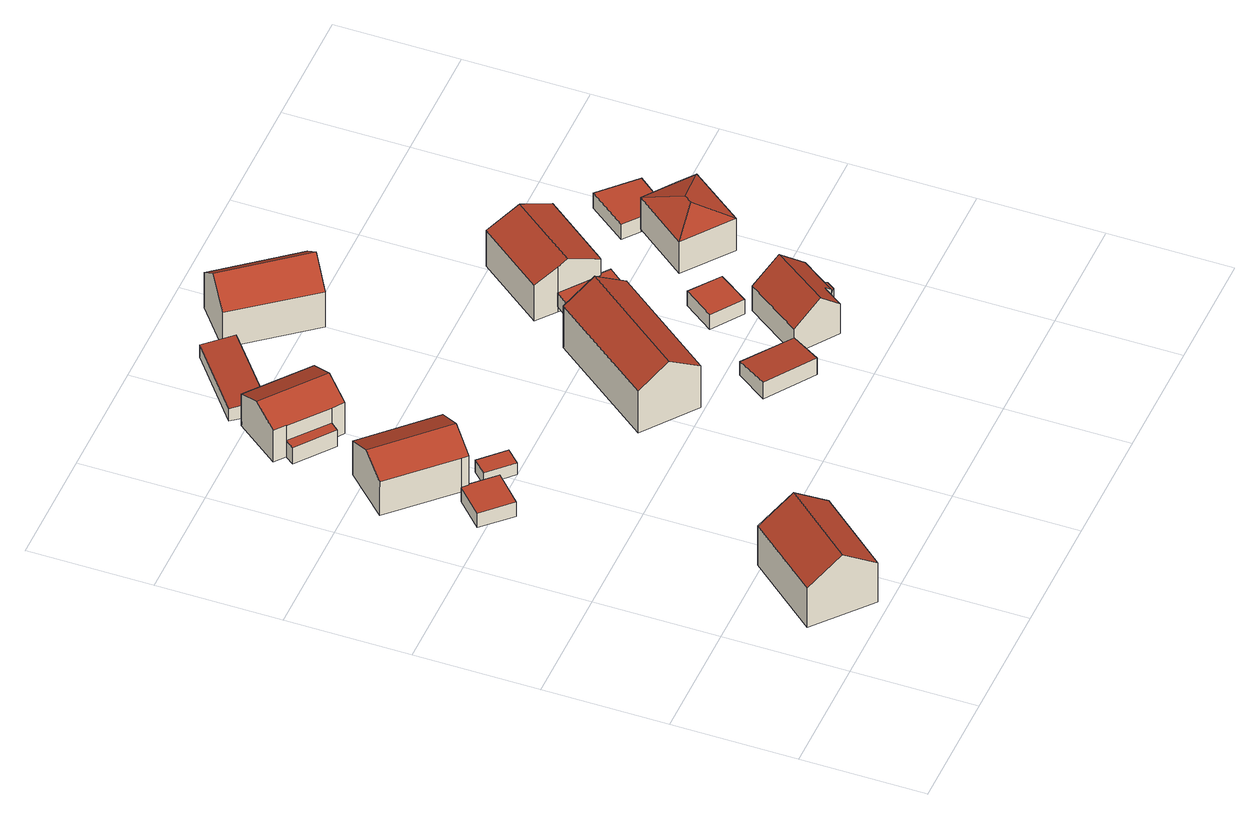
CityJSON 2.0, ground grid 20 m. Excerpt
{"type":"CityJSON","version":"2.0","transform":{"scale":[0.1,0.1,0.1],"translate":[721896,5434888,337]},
"CityObjects":{
"building1":{"type":"Building","attributes":{"Gemeindeschluessel":"09375181","HoeheDach":"353.831","HoeheGrund":"342.050","Methode":"1000","NiedrigsteTraufeDesGebaeudes":"349.675","Geometrietyp2DReferenz":"3000","measuredHeight":11.78,"function":"31001_1000","roofType":"3100"},"address":[{"Country":"Germany","Locality":"Pettendorf","ThoroughfareName":"Keltenstraße 9"}],"geometry":[{"type":"Solid","lod":"2","boundaries":[[[[0,1,2,3]],[[2,4,5,6,3]],[[1,7,4,2]],[[0,8,9,7,1]],[[3,6,8,0]],[[4,7,9,5]],[[5,9,8,6]]]],"semantics":{"surfaces":[{"type":"GroundSurface","Flaeche":"174.541","Z_MAX":"0.000","Z_MAX_ASL":"342.050","Z_MIN":"0.000","Z_MIN_ASL":"342.050"},{"type":"WallSurface","Flaeche":"112.431","Z_MAX":"11.781","Z_MAX_ASL":"353.831","Z_MIN":"0.000","Z_MIN_ASL":"342.050"},{"type":"WallSurface","Flaeche":"114.906","Z_MAX":"7.636","Z_MAX_ASL":"349.686","Z_MIN":"0.000","Z_MIN_ASL":"342.050"},{"type":"WallSurface","Flaeche":"112.543","Z_MAX":"11.781","Z_MAX_ASL":"353.831","Z_MIN":"0.000","Z_MIN_ASL":"342.050"},{"type":"WallSurface","Flaeche":"114.913","Z_MAX":"7.630","Z_MAX_ASL":"349.680","Z_MIN":"0.000","Z_MIN_ASL":"342.050"},{"type":"RoofSurface","Dachneigung":"54.389","Dachorientierung":"130.220","Flaeche":"107.345","Z_MAX":"11.781","Z_MAX_ASL":"353.831","Z_MIN":"7.625","Z_MIN_ASL":"349.675"},{"type":"RoofSurface","Dachneigung":"54.385","Dachorientierung":"310.221","Flaeche":"107.352","Z_MAX":"11.781","Z_MAX_ASL":"353.831","Z_MIN":"7.630","Z_MIN_ASL":"349.680"}],"values":[[0,1,2,3,4,5,6]]}}]},
"building2":{"type":"Building","attributes":{"Gemeindeschluessel":"09375181","HoeheDach":"344.566","HoeheGrund":"341.750","Methode":"1000","NiedrigsteTraufeDesGebaeudes":"344.566","Geometrietyp2DReferenz":"3000","measuredHeight":2.82,"function":"31001_2463","roofType":"1000"},"geometry":[{"type":"Solid","lod":"2","boundaries":[[[[10,11,12,13,14,15]],[[16,10,15,17]],[[18,13,12,19]],[[17,20,18,19,21,16]],[[21,11,10,16]],[[17,15,14,20]],[[20,14,13,18]],[[19,12,11,21]]]],"semantics":{"surfaces":[{"type":"RoofSurface","Dachneigung":"90.000","Dachorientierung":"-1.000","Flaeche":"38.056","Z_MAX":"2.816","Z_MAX_ASL":"344.566","Z_MIN":"2.816","Z_MIN_ASL":"344.566"},{"type":"WallSurface","Flaeche":"17.224","Z_MAX":"2.816","Z_MAX_ASL":"344.566","Z_MIN":"0.000","Z_MIN_ASL":"341.750"},{"type":"WallSurface","Flaeche":"0.679","Z_MAX":"2.816","Z_MAX_ASL":"344.566","Z_MIN":"0.000","Z_MIN_ASL":"341.750"},{"type":"GroundSurface","Flaeche":"38.056","Z_MAX":"0.000","Z_MAX_ASL":"341.750","Z_MIN":"0.000","Z_MIN_ASL":"341.750"},{"type":"WallSurface","Flaeche":"17.526","Z_MAX":"2.816","Z_MAX_ASL":"344.566","Z_MIN":"0.000","Z_MIN_ASL":"341.750"},{"type":"WallSurface","Flaeche":"17.027","Z_MAX":"2.816","Z_MAX_ASL":"344.566","Z_MIN":"0.000","Z_MIN_ASL":"341.750"},{"type":"WallSurface","Flaeche":"3.431","Z_MAX":"2.816","Z_MAX_ASL":"344.566","Z_MIN":"0.000","Z_MIN_ASL":"341.750"},{"type":"WallSurface","Flaeche":"13.859","Z_MAX":"2.816","Z_MAX_ASL":"344.566","Z_MIN":"0.000","Z_MIN_ASL":"341.750"}],"values":[[0,1,2,3,4,5,6,7]]}}]},
"building3":{"type":"Building","attributes":{"Gemeindeschluessel":"09375181","HoeheDach":"352.596","HoeheGrund":"343.670","Methode":"1000","NiedrigsteTraufeDesGebaeudes":"350.262","Geometrietyp2DReferenz":"3000","measuredHeight":8.93,"function":"31001_1000","roofType":"3100"},"address":[{"Country":"Germany","Locality":"Pettendorf","ThoroughfareName":"Keltenstraße 6"}],"geometry":[{"type":"Solid","lod":"2","boundaries":[[[[22,23,24,25,26,27]],[[22,28,29,30,23]],[[27,31,28,22]],[[31,32,33,34,29,28]],[[24,35,34,33,25]],[[23,30,35,24]],[[34,35,30,29]],[[25,33,32,26]],[[26,32,31,27]]]],"semantics":{"surfaces":[{"type":"GroundSurface","Flaeche":"134.143","Z_MAX":"0.000","Z_MAX_ASL":"343.670","Z_MIN":"0.000","Z_MIN_ASL":"343.670"},{"type":"WallSurface","Flaeche":"73.932","Z_MAX":"8.926","Z_MAX_ASL":"352.596","Z_MIN":"0.000","Z_MIN_ASL":"343.670"},{"type":"WallSurface","Flaeche":"84.771","Z_MAX":"6.623","Z_MAX_ASL":"350.293","Z_MIN":"0.000","Z_MIN_ASL":"343.670"},{"type":"RoofSurface","Dachneigung":"64.096","Dachorientierung":"225.032","Flaeche":"74.551","Z_MAX":"8.926","Z_MAX_ASL":"352.596","Z_MIN":"6.592","Z_MIN_ASL":"350.262"},{"type":"WallSurface","Flaeche":"72.737","Z_MAX":"8.926","Z_MAX_ASL":"352.596","Z_MIN":"0.000","Z_MIN_ASL":"343.670"},{"type":"WallSurface","Flaeche":"92.914","Z_MAX":"6.608","Z_MAX_ASL":"350.278","Z_MIN":"0.000","Z_MIN_ASL":"343.670"},{"type":"RoofSurface","Dachneigung":"64.091","Dachorientierung":"45.036","Flaeche":"74.577","Z_MAX":"8.926","Z_MAX_ASL":"352.596","Z_MIN":"6.608","Z_MIN_ASL":"350.278"},{"type":"WallSurface","Flaeche":"1.604","Z_MAX":"6.709","Z_MAX_ASL":"350.379","Z_MIN":"0.000","Z_MIN_ASL":"343.670"},{"type":"WallSurface","Flaeche":"8.034","Z_MAX":"6.596","Z_MAX_ASL":"350.266","Z_MIN":"0.000","Z_MIN_ASL":"343.670"}],"values":[[0,1,2,3,4,5,6,7,8]]}}]},
"building4":{"type":"Building","attributes":{"Gemeindeschluessel":"09375181","HoeheDach":"343.702","HoeheGrund":"341.370","Methode":"1000","NiedrigsteTraufeDesGebaeudes":"343.702","Geometrietyp2DReferenz":"3000","measuredHeight":2.33,"function":"31001_2000","roofType":"1000"},"geometry":[{"type":"Solid","lod":"2","boundaries":[[[[36,37,38,39]],[[38,40,41,39]],[[41,40,42,43]],[[39,41,43,36]],[[36,43,42,37]],[[37,42,40,38]]]],"semantics":{"surfaces":[{"type":"GroundSurface","Flaeche":"15.656","Z_MAX":"0.000","Z_MAX_ASL":"341.370","Z_MIN":"0.000","Z_MIN_ASL":"341.370"},{"type":"WallSurface","Flaeche":"6.964","Z_MAX":"2.332","Z_MAX_ASL":"343.702","Z_MIN":"0.000","Z_MIN_ASL":"341.370"},{"type":"RoofSurface","Dachneigung":"90.000","Dachorientierung":"-1.000","Flaeche":"15.656","Z_MAX":"2.332","Z_MAX_ASL":"343.702","Z_MIN":"2.332","Z_MIN_ASL":"343.702"},{"type":"WallSurface","Flaeche":"12.234","Z_MAX":"2.332","Z_MAX_ASL":"343.702","Z_MIN":"0.000","Z_MIN_ASL":"341.370"},{"type":"WallSurface","Flaeche":"6.947","Z_MAX":"2.332","Z_MAX_ASL":"343.702","Z_MIN":"0.000","Z_MIN_ASL":"341.370"},{"type":"WallSurface","Flaeche":"12.247","Z_MAX":"2.332","Z_MAX_ASL":"343.702","Z_MIN":"0.000","Z_MIN_ASL":"341.370"}],"values":[[0,1,2,3,4,5]]}}]},
"building5":{"type":"Building","attributes":{"Gemeindeschluessel":"09375181","HoeheDach":"349.380","HoeheGrund":"341.050","Methode":"2000","NiedrigsteTraufeDesGebaeudes":"344.315","Geometrietyp2DReferenz":"3000","measuredHeight":8.33,"function":"31001_1000","roofType":"3100"},"address":[{"Country":"Germany","Locality":"Pettendorf","ThoroughfareName":"Keltenstraße 4c"}],"geometry":[{"type":"Solid","lod":"2","boundaries":[[[[44,45,46,47]],[[48,49,50,51]],[[49,52,53,54]],[[55,56,57,58,59]],[[50,49,54,60]],[[55,48,51,61,44,47,62,56]],[[62,63,57,56]],[[62,47,46,64,63]],[[48,55,59,52,49]],[[59,58,64,46,45,53,52]],[[51,50,60,61]],[[58,57,63,64]],[[44,61,60,54,53,45]]]],"semantics":{"surfaces":[{"type":"WallSurface","Flaeche":"14.039","Z_MAX":"6.203","Z_MAX_ASL":"347.253","Z_MIN":"0.000","Z_MIN_ASL":"341.050"},{"type":"WallSurface","Flaeche":"5.695","Z_MAX":"3.265","Z_MAX_ASL":"344.315","Z_MIN":"0.000","Z_MIN_ASL":"341.050"},{"type":"WallSurface","Flaeche":"21.953","Z_MAX":"6.190","Z_MAX_ASL":"347.240","Z_MIN":"3.265","Z_MIN_ASL":"344.315"},{"type":"WallSurface","Flaeche":"65.533","Z_MAX":"8.330","Z_MAX_ASL":"349.380","Z_MIN":"0.000","Z_MIN_ASL":"341.050"},{"type":"RoofSurface","Dachneigung":"90.000","Dachorientierung":"-1.000","Flaeche":"13.012","Z_MAX":"3.265","Z_MAX_ASL":"344.315","Z_MIN":"3.265","Z_MIN_ASL":"344.315"},{"type":"GroundSurface","Flaeche":"121.338","Z_MAX":"0.000","Z_MAX_ASL":"341.050","Z_MIN":"0.000","Z_MIN_ASL":"341.050"},{"type":"WallSurface","Flaeche":"74.741","Z_MAX":"6.214","Z_MAX_ASL":"347.264","Z_MIN":"0.000","Z_MIN_ASL":"341.050"},{"type":"WallSurface","Flaeche":"65.366","Z_MAX":"8.330","Z_MAX_ASL":"349.380","Z_MIN":"0.000","Z_MIN_ASL":"341.050"},{"type":"WallSurface","Flaeche":"13.879","Z_MAX":"6.190","Z_MAX_ASL":"347.240","Z_MIN":"0.000","Z_MIN_ASL":"341.050"},{"type":"RoofSurface","Dachneigung":"64.730","Dachorientierung":"218.312","Flaeche":"60.174","Z_MAX":"8.330","Z_MAX_ASL":"349.380","Z_MIN":"6.189","Z_MIN_ASL":"347.239"},{"type":"WallSurface","Flaeche":"24.484","Z_MAX":"3.265","Z_MAX_ASL":"344.315","Z_MIN":"0.000","Z_MIN_ASL":"341.050"},{"type":"RoofSurface","Dachneigung":"64.735","Dachorientierung":"38.310","Flaeche":"59.609","Z_MAX":"8.330","Z_MAX_ASL":"349.380","Z_MIN":"6.214","Z_MIN_ASL":"347.264"},{"type":"WallSurface","Flaeche":"5.796","Z_MAX":"6.203","Z_MAX_ASL":"347.253","Z_MIN":"0.000","Z_MIN_ASL":"341.050"}],"values":[[0,1,2,3,4,5,6,7,8,9,10,11,12]]}}]},
"building6":{"type":"Building","attributes":{"Gemeindeschluessel":"09375181","HoeheDach":"342.444","HoeheGrund":"339.500","Methode":"1000","NiedrigsteTraufeDesGebaeudes":"341.949","Geometrietyp2DReferenz":"3000","measuredHeight":2.94,"function":"31001_2000","roofType":"1000"},"geometry":[{"type":"Solid","lod":"2","boundaries":[[[[65,66,67,68]],[[69,70,71,72]],[[68,67,70,69]],[[67,66,71,70]],[[65,68,69,72]],[[72,71,66,65]]]],"semantics":{"surfaces":[{"type":"WallSurface","Flaeche":"42.112","Z_MAX":"2.944","Z_MAX_ASL":"342.444","Z_MIN":"0.000","Z_MIN_ASL":"339.500"},{"type":"WallSurface","Flaeche":"34.666","Z_MAX":"2.450","Z_MAX_ASL":"341.950","Z_MIN":"0.000","Z_MIN_ASL":"339.500"},{"type":"WallSurface","Flaeche":"14.842","Z_MAX":"2.944","Z_MAX_ASL":"342.444","Z_MIN":"0.000","Z_MIN_ASL":"339.500"},{"type":"RoofSurface","Dachneigung":"84.870","Dachorientierung":"321.170","Flaeche":"78.681","Z_MAX":"2.944","Z_MAX_ASL":"342.444","Z_MIN":"2.449","Z_MIN_ASL":"341.949"},{"type":"GroundSurface","Flaeche":"78.366","Z_MAX":"0.000","Z_MAX_ASL":"339.500","Z_MIN":"0.000","Z_MIN_ASL":"339.500"},{"type":"WallSurface","Flaeche":"14.870","Z_MAX":"2.944","Z_MAX_ASL":"342.444","Z_MIN":"0.000","Z_MIN_ASL":"339.500"}],"values":[[0,1,2,3,4,5]]}}]},
"building7":{"type":"Building","attributes":{"Gemeindeschluessel":"09375181","HoeheDach":"351.330","HoeheGrund":"339.720","Methode":"2000","NiedrigsteTraufeDesGebaeudes":"347.908","Geometrietyp2DReferenz":"3000","measuredHeight":11.61,"function":"31001_1000","roofType":"3100","storeysAboveGround":2},"address":[{"Country":"Germany","Locality":"Pettendorf","ThoroughfareName":"Keltenstraße 5"}],"geometry":[{"type":"Solid","lod":"2","boundaries":[[[[73,74,75,76,77,78]],[[73,79,80,81,74]],[[74,81,82,75]],[[77,83,84,85,78]],[[75,82,86,76]],[[83,86,82,81,80,84]],[[78,85,79,73]],[[84,80,79,85]],[[76,86,83,77]]]],"semantics":{"surfaces":[{"type":"GroundSurface","Flaeche":"220.995","Z_MAX":"0.000","Z_MAX_ASL":"339.720","Z_MIN":"0.000","Z_MIN_ASL":"339.720"},{"type":"WallSurface","Flaeche":"62.818","Z_MAX":"11.610","Z_MAX_ASL":"351.330","Z_MIN":"0.000","Z_MIN_ASL":"339.720"},{"type":"WallSurface","Flaeche":"41.380","Z_MAX":"10.992","Z_MAX_ASL":"350.712","Z_MIN":"0.000","Z_MIN_ASL":"339.720"},{"type":"WallSurface","Flaeche":"104.085","Z_MAX":"11.610","Z_MAX_ASL":"351.330","Z_MIN":"0.000","Z_MIN_ASL":"339.720"},{"type":"WallSurface","Flaeche":"2.378","Z_MAX":"8.192","Z_MAX_ASL":"347.912","Z_MIN":"0.000","Z_MIN_ASL":"339.720"},{"type":"RoofSurface","Dachneigung":"56.983","Dachorientierung":"127.552","Flaeche":"131.617","Z_MAX":"11.610","Z_MAX_ASL":"351.330","Z_MIN":"8.188","Z_MIN_ASL":"347.908"},{"type":"WallSurface","Flaeche":"172.491","Z_MAX":"8.193","Z_MAX_ASL":"347.913","Z_MIN":"0.000","Z_MIN_ASL":"339.720"},{"type":"RoofSurface","Dachneigung":"56.987","Dachorientierung":"307.553","Flaeche":"131.924","Z_MAX":"11.610","Z_MAX_ASL":"351.330","Z_MIN":"8.193","Z_MIN_ASL":"347.913"},{"type":"WallSurface","Flaeche":"169.516","Z_MAX":"8.197","Z_MAX_ASL":"347.917","Z_MIN":"0.000","Z_MIN_ASL":"339.720"}],"values":[[0,1,2,3,4,5,6,7,8]]}}]},
"building8":{"type":"Building","attributes":{"Gemeindeschluessel":"09375181","HoeheDach":"343.725","HoeheGrund":"340.470","Methode":"2000","NiedrigsteTraufeDesGebaeudes":"340.570","Geometrietyp2DReferenz":"3000","measuredHeight":3.25,"function":"31001_2463","roofType":"1000","storeysAboveGround":1},"geometry":[{"type":"Solid","lod":"2","boundaries":[[[[87,88,89,90]],[[91,88,87,92]],[[93,89,88,91,94]],[[94,91,92,95]],[[95,92,87,90,96]],[[93,94,95,96]],[[96,90,89,93]]]],"semantics":{"surfaces":[{"type":"RoofSurface","Dachneigung":"84.141","Dachorientierung":"35.017","Flaeche":"56.560","Z_MAX":"3.255","Z_MAX_ASL":"343.725","Z_MIN":"2.634","Z_MIN_ASL":"343.105"},{"type":"WallSurface","Flaeche":"17.166","Z_MAX":"3.254","Z_MAX_ASL":"343.725","Z_MIN":"0.100","Z_MIN_ASL":"340.570"},{"type":"WallSurface","Flaeche":"24.551","Z_MAX":"2.635","Z_MAX_ASL":"343.105","Z_MIN":"-0.000","Z_MIN_ASL":"340.470"},{"type":"WallSurface","Flaeche":"0.603","Z_MAX":"0.100","Z_MAX_ASL":"340.570","Z_MIN":"-0.000","Z_MIN_ASL":"340.470"},{"type":"WallSurface","Flaeche":"30.326","Z_MAX":"3.255","Z_MAX_ASL":"343.725","Z_MIN":"-0.000","Z_MIN_ASL":"340.470"},{"type":"GroundSurface","Flaeche":"56.497","Z_MAX":"-0.000","Z_MAX_ASL":"340.470","Z_MIN":"-0.000","Z_MIN_ASL":"340.470"},{"type":"WallSurface","Flaeche":"17.801","Z_MAX":"3.255","Z_MAX_ASL":"343.725","Z_MIN":"-0.000","Z_MIN_ASL":"340.470"}],"values":[[0,1,2,3,4,5,6]]}}]},
"building9":{"type":"Building","attributes":{"Gemeindeschluessel":"09375181","HoeheDach":"349.790","HoeheGrund":"339.080","Methode":"1000","NiedrigsteTraufeDesGebaeudes":"345.995","Geometrietyp2DReferenz":"3000","measuredHeight":10.71,"function":"31001_1000","roofType":"3100"},"address":[{"Country":"Germany","Locality":"Pettendorf","ThoroughfareName":"Keltenstraße 4"}],"geometry":[{"type":"Solid","lod":"2","boundaries":[[[[97,98,99,100]],[[101,97,100,102]],[[98,103,104,99]],[[105,103,98,97,101]],[[106,104,103,105]],[[102,100,99,104,106]],[[102,106,105,101]]]],"semantics":{"surfaces":[{"type":"RoofSurface","Dachneigung":"50.209","Dachorientierung":"231.182","Flaeche":"90.783","Z_MAX":"10.710","Z_MAX_ASL":"349.790","Z_MIN":"6.915","Z_MIN_ASL":"345.995"},{"type":"WallSurface","Flaeche":"107.042","Z_MAX":"6.970","Z_MAX_ASL":"346.050","Z_MIN":"0.000","Z_MIN_ASL":"339.080"},{"type":"RoofSurface","Dachneigung":"50.214","Dachorientierung":"51.185","Flaeche":"90.715","Z_MAX":"10.710","Z_MAX_ASL":"349.790","Z_MIN":"6.947","Z_MIN_ASL":"346.027"},{"type":"WallSurface","Flaeche":"80.042","Z_MAX":"10.710","Z_MAX_ASL":"349.790","Z_MIN":"0.000","Z_MIN_ASL":"339.080"},{"type":"WallSurface","Flaeche":"107.186","Z_MAX":"6.947","Z_MAX_ASL":"346.027","Z_MIN":"0.000","Z_MIN_ASL":"339.080"},{"type":"WallSurface","Flaeche":"79.596","Z_MAX":"10.710","Z_MAX_ASL":"349.790","Z_MIN":"0.000","Z_MIN_ASL":"339.080"},{"type":"GroundSurface","Flaeche":"139.464","Z_MAX":"0.000","Z_MAX_ASL":"339.080","Z_MIN":"0.000","Z_MIN_ASL":"339.080"}],"values":[[0,1,2,3,4,5,6]]}}]},
"building10":{"type":"Building","attributes":{"Gemeindeschluessel":"09375181","HoeheDach":"342.801","HoeheGrund":"339.850","Methode":"1000","NiedrigsteTraufeDesGebaeudes":"342.801","Geometrietyp2DReferenz":"3000","measuredHeight":2.95,"function":"31001_2463","roofType":"1000","storeysAboveGround":1},"geometry":[{"type":"Solid","lod":"2","boundaries":[[[[107,108,109,110]],[[111,112,113,114]],[[115,107,110,116,111,114]],[[110,109,117,116]],[[113,112,117,109,108,118]],[[115,118,108,107]],[[116,117,112,111]],[[114,113,118,115]]]],"semantics":{"surfaces":[{"type":"WallSurface","Flaeche":"18.034","Z_MAX":"2.951","Z_MAX_ASL":"342.801","Z_MIN":"0.000","Z_MIN_ASL":"339.850"},{"type":"WallSurface","Flaeche":"0.857","Z_MAX":"2.951","Z_MAX_ASL":"342.801","Z_MIN":"0.000","Z_MIN_ASL":"339.850"},{"type":"GroundSurface","Flaeche":"19.396","Z_MAX":"0.000","Z_MAX_ASL":"339.850","Z_MIN":"0.000","Z_MIN_ASL":"339.850"},{"type":"WallSurface","Flaeche":"9.240","Z_MAX":"2.951","Z_MAX_ASL":"342.801","Z_MIN":"0.000","Z_MIN_ASL":"339.850"},{"type":"RoofSurface","Dachneigung":"90.000","Dachorientierung":"-1.000","Flaeche":"19.396","Z_MAX":"2.951","Z_MAX_ASL":"342.801","Z_MIN":"2.951","Z_MIN_ASL":"342.801"},{"type":"WallSurface","Flaeche":"9.984","Z_MAX":"2.951","Z_MAX_ASL":"342.801","Z_MIN":"0.000","Z_MIN_ASL":"339.850"},{"type":"WallSurface","Flaeche":"5.113","Z_MAX":"2.951","Z_MAX_ASL":"342.801","Z_MIN":"0.000","Z_MIN_ASL":"339.850"},{"type":"WallSurface","Flaeche":"12.733","Z_MAX":"2.951","Z_MAX_ASL":"342.801","Z_MIN":"0.000","Z_MIN_ASL":"339.850"}],"values":[[0,1,2,3,4,5,6,7]]}}]},
"building11":{"type":"Building","attributes":{"Gemeindeschluessel":"09375181","HoeheDach":"348.500","HoeheGrund":"339.810","Methode":"2000","NiedrigsteTraufeDesGebaeudes":"343.540","Geometrietyp2DReferenz":"3000","measuredHeight":8.69,"function":"31001_1000","roofType":"3100","storeysAboveGround":1},"address":[{"Country":"Germany","Locality":"Pettendorf","ThoroughfareName":"Keltenstraße 5a"}],"geometry":[{"type":"Solid","lod":"2","boundaries":[[[[119,120,121,122]],[[123,120,119,124,125,126,127]],[[128,129,130,131]],[[132,133,126,125,134]],[[135,136,124,119,122]],[[131,130,137,138]],[[129,127,126,133]],[[123,139,140,121,120]],[[134,125,124,136]],[[135,140,139,128,131,138,132,134,136]],[[137,130,129,133]],[[138,137,133,132]],[[139,123,127,129,128]],[[135,122,121,140]]]],"semantics":{"surfaces":[{"type":"RoofSurface","Dachneigung":"49.681","Dachorientierung":"305.041","Flaeche":"65.849","Z_MAX":"8.690","Z_MAX_ASL":"348.500","Z_MIN":"4.832","Z_MIN_ASL":"344.642"},{"type":"RoofSurface","Dachneigung":"49.686","Dachorientierung":"125.044","Flaeche":"59.889","Z_MAX":"8.690","Z_MAX_ASL":"348.500","Z_MIN":"4.777","Z_MIN_ASL":"344.587"},{"type":"WallSurface","Flaeche":"5.396","Z_MAX":"3.730","Z_MAX_ASL":"343.540","Z_MIN":"0.000","Z_MIN_ASL":"339.810"},{"type":"WallSurface","Flaeche":"6.549","Z_MAX":"5.829","Z_MAX_ASL":"345.639","Z_MIN":"0.000","Z_MIN_ASL":"339.810"},{"type":"WallSurface","Flaeche":"55.162","Z_MAX":"8.690","Z_MAX_ASL":"348.500","Z_MIN":"0.000","Z_MIN_ASL":"339.810"},{"type":"WallSurface","Flaeche":"5.774","Z_MAX":"3.730","Z_MAX_ASL":"343.540","Z_MIN":"0.000","Z_MIN_ASL":"339.810"},{"type":"WallSurface","Flaeche":"3.779","Z_MAX":"4.790","Z_MAX_ASL":"344.600","Z_MIN":"3.730","Z_MIN_ASL":"343.540"},{"type":"WallSurface","Flaeche":"61.793","Z_MAX":"8.690","Z_MAX_ASL":"348.500","Z_MIN":"0.000","Z_MIN_ASL":"339.810"},{"type":"WallSurface","Flaeche":"24.391","Z_MAX":"5.836","Z_MAX_ASL":"345.646","Z_MIN":"0.000","Z_MIN_ASL":"339.810"},{"type":"GroundSurface","Flaeche":"98.510","Z_MAX":"0.000","Z_MAX_ASL":"339.810","Z_MIN":"0.000","Z_MIN_ASL":"339.810"},{"type":"RoofSurface","Dachneigung":"90.000","Dachorientierung":"-1.000","Flaeche":"2.636","Z_MAX":"3.730","Z_MAX_ASL":"343.540","Z_MIN":"3.730","Z_MIN_ASL":"343.540"},{"type":"WallSurface","Flaeche":"5.383","Z_MAX":"3.730","Z_MAX_ASL":"343.540","Z_MIN":"0.000","Z_MIN_ASL":"339.810"},{"type":"WallSurface","Flaeche":"15.699","Z_MAX":"4.790","Z_MAX_ASL":"344.600","Z_MIN":"0.000","Z_MIN_ASL":"339.810"},{"type":"WallSurface","Flaeche":"53.364","Z_MAX":"4.832","Z_MAX_ASL":"344.642","Z_MIN":"0.000","Z_MIN_ASL":"339.810"}],"values":[[0,1,2,3,4,5,6,7,8,9,10,11,12,13]]}}]},
"building12":{"type":"Building","attributes":{"Gemeindeschluessel":"09375181","HoeheDach":"342.377","HoeheGrund":"339.746","Methode":"1000","NiedrigsteTraufeDesGebaeudes":"342.377","Geometrietyp2DReferenz":"3000","measuredHeight":2.63,"function":"31001_2000","roofType":"1000"},"geometry":[{"type":"Solid","lod":"2","boundaries":[[[[141,142,143,144]],[[145,146,147,141,144,148,149,150]],[[145,150,151,152]],[[150,149,153,151]],[[144,143,154,148]],[[155,156,147,146]],[[145,152,155,146]],[[156,155,152,151,153,154,143,142]],[[148,154,153,149]],[[141,147,156,142]]]],"semantics":{"surfaces":[{"type":"WallSurface","Flaeche":"0.942","Z_MAX":"2.631","Z_MAX_ASL":"342.377","Z_MIN":"0.000","Z_MIN_ASL":"339.746"},{"type":"GroundSurface","Flaeche":"45.028","Z_MAX":"0.000","Z_MAX_ASL":"339.746","Z_MIN":"0.000","Z_MIN_ASL":"339.746"},{"type":"WallSurface","Flaeche":"16.085","Z_MAX":"2.631","Z_MAX_ASL":"342.377","Z_MIN":"0.000","Z_MIN_ASL":"339.746"},{"type":"WallSurface","Flaeche":"1.553","Z_MAX":"2.631","Z_MAX_ASL":"342.377","Z_MIN":"0.000","Z_MIN_ASL":"339.746"},{"type":"WallSurface","Flaeche":"5.088","Z_MAX":"2.631","Z_MAX_ASL":"342.377","Z_MIN":"0.000","Z_MIN_ASL":"339.746"},{"type":"WallSurface","Flaeche":"11.543","Z_MAX":"2.631","Z_MAX_ASL":"342.377","Z_MIN":"0.000","Z_MIN_ASL":"339.746"},{"type":"WallSurface","Flaeche":"6.684","Z_MAX":"2.631","Z_MAX_ASL":"342.377","Z_MIN":"0.000","Z_MIN_ASL":"339.746"},{"type":"RoofSurface","Dachneigung":"90.000","Dachorientierung":"-1.000","Flaeche":"45.028","Z_MAX":"2.631","Z_MAX_ASL":"342.377","Z_MIN":"2.631","Z_MIN_ASL":"342.377"},{"type":"WallSurface","Flaeche":"14.576","Z_MAX":"2.631","Z_MAX_ASL":"342.377","Z_MIN":"0.000","Z_MIN_ASL":"339.746"},{"type":"WallSurface","Flaeche":"19.051","Z_MAX":"2.631","Z_MAX_ASL":"342.377","Z_MIN":"0.000","Z_MIN_ASL":"339.746"}],"values":[[0,1,2,3,4,5,6,7,8,9]]}}]},
"building13":{"type":"Building","attributes":{"Gemeindeschluessel":"09375181","HoeheDach":"342.767","HoeheGrund":"340.010","Methode":"1000","NiedrigsteTraufeDesGebaeudes":"342.767","Geometrietyp2DReferenz":"3000","measuredHeight":2.76,"function":"31001_2463","roofType":"1000","storeysAboveGround":1},"geometry":[{"type":"Solid","lod":"2","boundaries":[[[[157,158,159,160]],[[161,162,163,164]],[[164,163,158,157]],[[163,162,159,158]],[[157,160,161,164]],[[160,159,162,161]]]],"semantics":{"surfaces":[{"type":"WallSurface","Flaeche":"16.490","Z_MAX":"2.757","Z_MAX_ASL":"342.767","Z_MIN":"0.000","Z_MIN_ASL":"340.010"},{"type":"WallSurface","Flaeche":"16.514","Z_MAX":"2.757","Z_MAX_ASL":"342.767","Z_MIN":"0.000","Z_MIN_ASL":"340.010"},{"type":"WallSurface","Flaeche":"16.528","Z_MAX":"2.757","Z_MAX_ASL":"342.767","Z_MIN":"0.000","Z_MIN_ASL":"340.010"},{"type":"RoofSurface","Dachneigung":"90.000","Dachorientierung":"-1.000","Flaeche":"35.867","Z_MAX":"2.757","Z_MAX_ASL":"342.767","Z_MIN":"2.757","Z_MIN_ASL":"342.767"},{"type":"GroundSurface","Flaeche":"35.867","Z_MAX":"0.000","Z_MAX_ASL":"340.010","Z_MIN":"0.000","Z_MIN_ASL":"340.010"}],"values":[[0,1,2,3,4,1]]}}]},
"building14":{"type":"Building","attributes":{"Gemeindeschluessel":"09375181","HoeheDach":"348.159","HoeheGrund":"338.550","Methode":"2000","NiedrigsteTraufeDesGebaeudes":"345.604","Geometrietyp2DReferenz":"3000","measuredHeight":9.61,"function":"31001_1000","roofType":"3100"},"address":[{"Country":"Germany","Locality":"Pettendorf","ThoroughfareName":"Keltenstraße 3"}],"geometry":[{"type":"Solid","lod":"2","boundaries":[[[[165,166,167,168]],[[167,166,169,170,171]],[[172,173,174,175]],[[172,175,176,165,168,177]],[[169,178,174,173,170]],[[173,172,177,171,170]],[[168,167,171,177]],[[174,178,176,175]],[[176,178,169,166,165]]]],"semantics":{"surfaces":[{"type":"WallSurface","Flaeche":"93.514","Z_MAX":"7.103","Z_MAX_ASL":"345.653","Z_MIN":"0.000","Z_MIN_ASL":"338.550"},{"type":"RoofSurface","Dachneigung":"65.420","Dachorientierung":"127.669","Flaeche":"81.694","Z_MAX":"9.609","Z_MAX_ASL":"348.159","Z_MIN":"7.098","Z_MIN_ASL":"345.648"},{"type":"WallSurface","Flaeche":"30.399","Z_MAX":"8.808","Z_MAX_ASL":"347.358","Z_MIN":"0.000","Z_MIN_ASL":"338.550"},{"type":"GroundSurface","Flaeche":"150.245","Z_MAX":"0.000","Z_MAX_ASL":"338.550","Z_MIN":"0.000","Z_MIN_ASL":"338.550"},{"type":"RoofSurface","Dachneigung":"65.422","Dachorientierung":"307.665","Flaeche":"83.522","Z_MAX":"9.609","Z_MAX_ASL":"348.159","Z_MIN":"7.054","Z_MIN_ASL":"345.604"},{"type":"WallSurface","Flaeche":"61.979","Z_MAX":"9.609","Z_MAX_ASL":"348.159","Z_MIN":"0.000","Z_MIN_ASL":"338.550"},{"type":"WallSurface","Flaeche":"2.542","Z_MAX":"7.103","Z_MAX_ASL":"345.653","Z_MIN":"0.000","Z_MIN_ASL":"338.550"},{"type":"WallSurface","Flaeche":"95.964","Z_MAX":"7.055","Z_MAX_ASL":"345.605","Z_MIN":"0.000","Z_MIN_ASL":"338.550"},{"type":"WallSurface","Flaeche":"92.361","Z_MAX":"9.609","Z_MAX_ASL":"348.159","Z_MIN":"0.000","Z_MIN_ASL":"338.550"}],"values":[[0,1,2,3,4,5,6,7,8]]}}]},
"building15":{"type":"Building","attributes":{"Gemeindeschluessel":"09375181","HoeheDach":"346.620","HoeheGrund":"338.560","Methode":"2000","NiedrigsteTraufeDesGebaeudes":"344.786","Geometrietyp2DReferenz":"3000","measuredHeight":8.06,"function":"31001_1000","roofType":"3200","storeysAboveGround":2},"address":[{"Country":"Germany","Locality":"Pettendorf","ThoroughfareName":"Zur Alten Mühle 2"}],"geometry":[{"type":"Solid","lod":"2","boundaries":[[[[179,180,181,182]],[[182,181,183,184]],[[185,186,187,188]],[[189,190,180,179]],[[191,192,190,187]],[[188,187,190,189]],[[186,183,192,191]],[[192,183,181,180,190]],[[186,191,187]],[[185,188,189,179,182,184]],[[184,183,186,185]]]],"semantics":{"surfaces":[{"type":"WallSurface","Flaeche":"10.354","Z_MAX":"6.230","Z_MAX_ASL":"344.790","Z_MIN":"0.000","Z_MIN_ASL":"338.560"},{"type":"WallSurface","Flaeche":"22.406","Z_MAX":"6.231","Z_MAX_ASL":"344.791","Z_MIN":"0.000","Z_MIN_ASL":"338.560"},{"type":"WallSurface","Flaeche":"59.532","Z_MAX":"6.228","Z_MAX_ASL":"344.788","Z_MIN":"0.000","Z_MIN_ASL":"338.560"},{"type":"WallSurface","Flaeche":"26.684","Z_MAX":"6.234","Z_MAX_ASL":"344.794","Z_MIN":"0.000","Z_MIN_ASL":"338.560"},{"type":"RoofSurface","Dachneigung":"69.028","Dachorientierung":"307.260","Flaeche":"31.963","Z_MAX":"8.060","Z_MAX_ASL":"346.620","Z_MIN":"6.226","Z_MIN_ASL":"344.786"},{"type":"WallSurface","Flaeche":"68.670","Z_MAX":"6.234","Z_MAX_ASL":"344.794","Z_MIN":"0.000","Z_MIN_ASL":"338.560"},{"type":"RoofSurface","Dachneigung":"69.029","Dachorientierung":"127.300","Flaeche":"31.998","Z_MAX":"8.060","Z_MAX_ASL":"346.620","Z_MIN":"6.228","Z_MIN_ASL":"344.788"},{"type":"RoofSurface","Dachneigung":"69.025","Dachorientierung":"37.337","Flaeche":"24.399","Z_MAX":"8.060","Z_MAX_ASL":"346.620","Z_MIN":"6.229","Z_MIN_ASL":"344.789"},{"type":"RoofSurface","Dachneigung":"69.001","Dachorientierung":"217.381","Flaeche":"24.451","Z_MAX":"8.060","Z_MAX_ASL":"346.620","Z_MIN":"6.226","Z_MIN_ASL":"344.786"},{"type":"GroundSurface","Flaeche":"105.334","Z_MAX":"0.000","Z_MAX_ASL":"338.560","Z_MIN":"0.000","Z_MIN_ASL":"338.560"},{"type":"WallSurface","Flaeche":"68.725","Z_MAX":"6.231","Z_MAX_ASL":"344.791","Z_MIN":"0.000","Z_MIN_ASL":"338.560"}],"values":[[0,1,2,3,4,5,6,7,8,9,10]]}}]},
"building16":{"type":"Building","attributes":{"Gemeindeschluessel":"09375181","HoeheDach":"340.990","HoeheGrund":"337.989","Methode":"2000","NiedrigsteTraufeDesGebaeudes":"340.990","Geometrietyp2DReferenz":"3000","measuredHeight":3,"function":"31001_2000","roofType":"1000","storeysAboveGround":1},"geometry":[{"type":"Solid","lod":"2","boundaries":[[[[193,194,195,196,197]],[[194,198,199,195]],[[195,199,200,196]],[[197,201,202,193]],[[193,202,198,194]],[[201,200,199,198,202]],[[196,200,201,197]]]],"semantics":{"surfaces":[{"type":"GroundSurface","Flaeche":"55.443","Z_MAX":"0.001","Z_MAX_ASL":"337.990","Z_MIN":"0.001","Z_MIN_ASL":"337.990"},{"type":"WallSurface","Flaeche":"22.900","Z_MAX":"3.001","Z_MAX_ASL":"340.990","Z_MIN":"0.001","Z_MIN_ASL":"337.990"},{"type":"WallSurface","Flaeche":"20.823","Z_MAX":"3.001","Z_MAX_ASL":"340.990","Z_MIN":"0.001","Z_MIN_ASL":"337.990"},{"type":"WallSurface","Flaeche":"9.678","Z_MAX":"3.001","Z_MAX_ASL":"340.990","Z_MIN":"0.001","Z_MIN_ASL":"337.990"},{"type":"WallSurface","Flaeche":"23.232","Z_MAX":"3.001","Z_MAX_ASL":"340.990","Z_MIN":"0.001","Z_MIN_ASL":"337.990"},{"type":"RoofSurface","Dachneigung":"90.000","Dachorientierung":"-1.000","Flaeche":"55.443","Z_MAX":"3.001","Z_MAX_ASL":"340.990","Z_MIN":"3.001","Z_MIN_ASL":"340.990"},{"type":"WallSurface","Flaeche":"12.846","Z_MAX":"3.001","Z_MAX_ASL":"340.990","Z_MIN":"0.001","Z_MIN_ASL":"337.990"}],"values":[[0,1,2,3,4,5,6]]}}]}
},
"vertices":[
[121,191,51],[209,116,51],[112,1,51],[24,76,51],[112,1,127],[68,38,168],[24,76,127],[209,116,127],[121,191,127],[165,153,168],
[91,554,76],[136,597,76],[101,632,76],[100,631,76],[91,639,76],[48,597,76],[91,554,48],[48,597,48],[100,631,48],[101,632,48],[91,639,48],[136,597,48],
[1,730,67],[68,798,67],[168,698,67],[101,632,67],[100,631,67],[91,639,67],[1,730,133],[34,764,156],[68,798,133],[91,639,133],[100,631,133],[101,632,134],[134,664,156],[168,698,133],
[140,624,44],[161,645,44],[199,608,44],[178,587,44],[199,608,67],[178,587,67],[161,645,67],[140,624,67],
[93,911,41],[93,911,103],[76,925,103],[76,925,41],[152,864,41],[152,864,73],[141,851,73],[141,851,41],[152,864,102],[93,911,102],[93,911,73],[170,851,41],[226,921,41],[226,921,103],[198,886,124],[170,851,102],[82,897,73],[82,897,41],[131,996,41],[131,996,103],[103,961,124],
[294,1069,25],[294,1069,54],[183,979,54],[183,979,25],[149,1023,25],[149,1023,49],[260,1112,49],[260,1112,25],
[470,631,27],[519,593,27],[553,566,27],[551,564,27],[425,400,27],[341,464,27],[470,631,109],[511,599,143],[519,593,137],[553,566,109],[425,400,109],[383,432,143],[341,464,109],[551,564,109],
[544,267,67],[578,316,61],[502,370,61],[467,320,67],[578,316,36],[544,267,36],[502,370,35],[578,316,35],[544,267,35],[467,320,35],
[390,969,90],[426,997,128],[329,1118,128],[294,1090,91],[390,969,21],[294,1090,21],[461,1025,90],[364,1146,90],[461,1025,21],[364,1146,21],
[539,620,29],[539,620,58],[584,578,58],[584,578,29],[551,564,29],[551,564,58],[553,566,58],[553,566,29],[519,593,29],[565,553,29],[565,553,58],[519,593,58],
[616,290,115],[680,380,115],[643,407,76],[579,316,76],[717,354,76],[644,271,86],[668,305,86],[678,298,76],[698,327,76],[698,327,28],[698,327,65],[701,313,65],[701,313,28],[678,298,28],[678,298,65],[668,305,28],[579,316,28],[644,271,28],[692,300,65],[692,300,28],[717,354,28],[643,407,28],
[605,627,27],[605,627,54],[608,630,54],[608,630,27],[539,620,27],[520,637,27],[548,671,27],[623,618,27],[588,575,27],[584,578,27],[584,578,54],[539,620,54],[588,575,54],[623,618,54],[520,637,54],[548,671,54],
[581,448,30],[581,448,58],[616,497,58],[616,497,30],[664,462,30],[664,462,58],[630,413,58],[630,413,30],
[688,734,16],[688,734,87],[608,630,87],[608,630,16],[645,768,112],[562,661,112],[605,627,86],[548,671,16],[548,671,104],[518,695,86],[518,695,16],[601,803,16],[605,627,16],[601,803,86],
[790,600,16],[790,600,78],[804,589,78],[804,589,16],[832,568,78],[832,568,16],[765,480,16],[765,480,78],[689,538,78],[689,538,16],[756,625,16],[756,625,78],[756,547,96],[765,559,96],
[731,645,10],[778,707,10],[833,654,10],[790,600,10],[756,625,10],[778,707,40],[833,654,40],[790,600,40],[756,625,40],[731,645,40]
]}
